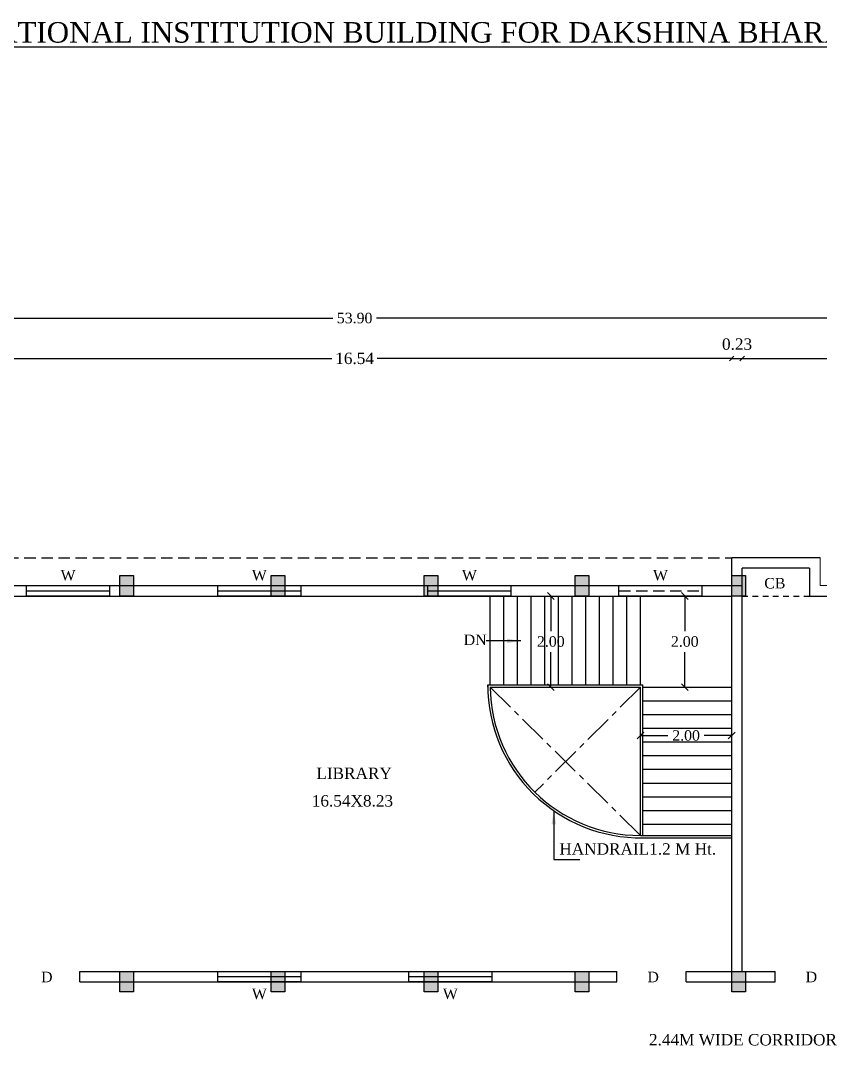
# Model space of a CAD drawing. Header units: metres. Extents: x -53 to 471, y -924 to -843.
# Drawn here: x 56.54 to 74.07, y -888.81 to -865.92 of the extents above; entities that cross this region are included whole.
import ezdxf
from ezdxf.enums import TextEntityAlignment as Align

# ---------------------------------------------------------------- set-up
doc = ezdxf.new("R2010")
doc.units = ezdxf.units.M
doc.header["$MEASUREMENT"] = 0
doc.header["$PDMODE"] = 3
doc.linetypes.add('CENTER', pattern=[2, 1.25, -0.25, 0.25, -0.25])
doc.linetypes.add('HIDDEN', pattern=[0.375, 0.25, -0.125])
doc.layers.get('DEFPOINTS').update_dxf_attribs({"lineweight": 5})
doc.layers.add('BLK_1_FLR_1_BLT_UP_AREA_EXISTING', color=27, linetype='Continuous', lineweight=0)
doc.styles.add('Isa-', font='times.ttf')
doc.styles.add('STYLE2', font='times.ttf')
doc.dimstyles.new('Copy of ISO-25', dxfattribs={"dimscale": 0, "dimtxt": 0.23, "dimasz": 0.1, "dimexe": 1.25, "dimexo": 0.625, "dimgap": 0.11, "dimtad": 0, "dimtih": 1, "dimtoh": 1, "dimzin": 1, "dimdsep": 46, "dimtxsty": 'STYLE2', "dimblk": 'OBLIQUE', "dimcen": 0, "dimse1": 1, "dimse2": 1, "dimclrd": 1, "dimclrt": 3, "dimadec": 0, "dimazin": 2, "dimtfac": 1, "dimtix": 1, "dimtofl": 0, "dimtmove": 0, "dimatfit": 3, "dimfxl": 0, "dimtolj": 1, "dimarcsym": 0})
doc.dimstyles.new('ISO-25', dxfattribs={"dimscale": 0, "dimtxt": 0.23, "dimasz": 0.15, "dimexe": 1.25, "dimexo": 0.625, "dimgap": 0.11, "dimtad": 0, "dimtih": 1, "dimtoh": 1, "dimzin": 1, "dimdsep": 46, "dimtxsty": 'STYLE2', "dimblk": 'OBLIQUE', "dimcen": 0, "dimse1": 1, "dimse2": 1, "dimclrd": 1, "dimclrt": 3, "dimadec": 0, "dimazin": 2, "dimtfac": 1, "dimtix": 1, "dimtofl": 0, "dimtmove": 0, "dimatfit": 3, "dimfxl": 0, "dimtolj": 1, "dimarcsym": 0})

# ---------------------------------------------------------------- blocks, each defined once
blk = doc.blocks.new('_Oblique')
at = {"color": 0, "linetype": 'ByBlock', "lineweight": -2}
blk.add_line((-0.5, -0.5), (0.5, 0.5), dxfattribs=at)
blk = doc.blocks.new('*D337')
at = {"color": 1, "lineweight": -2}
for p, q in [((68.161, -878.528), (68.161, -879.301)), ((68.161, -880.528), (68.161, -879.756))]:
    blk.add_line(p, q, dxfattribs=at)
at = {"layer": 'DEFPOINTS', "color": 0}
for p in [(68.161, -878.528), (68.161, -878.528), (68.161, -880.528)]:
    blk.add_point(p, dxfattribs=at)
at = {"color": 1, "lineweight": -2, "xscale": 0.15, "yscale": 0.15, "zscale": 0.15}
for p, rotation in [((68.161, -878.528), 90), ((68.161, -880.528), 270)]:
    blk.add_blockref('_Oblique', p, dxfattribs=dict(at, rotation=rotation))
at = {"color": 3, "lineweight": 25, "insert": (68.161, -879.528), "char_height": 0.23, "attachment_point": 5, "style": 'STYLE2'}
blk.add_mtext('\\A1;2.00', dxfattribs=at)
blk = doc.blocks.new('*D338')
at = {"color": 1, "lineweight": -2}
for p, q in [((70.128, -881.587), (70.731, -881.587)), ((72.128, -881.587), (71.526, -881.587))]:
    blk.add_line(p, q, dxfattribs=at)
at = {"layer": 'DEFPOINTS', "color": 0}
for p in [(70.128, -881.542), (72.128, -881.542), (72.128, -881.587)]:
    blk.add_point(p, dxfattribs=at)
at = {"color": 1, "lineweight": -2, "xscale": 0.15, "yscale": 0.15, "zscale": 0.15, "rotation": 180}
blk.add_blockref('_Oblique', (70.128, -881.587), dxfattribs=at)
at = {"color": 1, "lineweight": -2, "xscale": 0.15, "yscale": 0.15, "zscale": 0.15}
blk.add_blockref('_Oblique', (72.128, -881.587), dxfattribs=at)
at = {"color": 3, "lineweight": 25, "insert": (71.128, -881.587), "char_height": 0.23, "attachment_point": 5, "style": 'STYLE2'}
blk.add_mtext('\\A1;2.00', dxfattribs=at)
blk = doc.blocks.new('*D339')
at = {"color": 1, "lineweight": -2}
for p, q in [((71.099, -878.528), (71.099, -879.301)), ((71.099, -880.528), (71.099, -879.756))]:
    blk.add_line(p, q, dxfattribs=at)
at = {"layer": 'DEFPOINTS', "color": 0}
for p in [(71.099, -878.528), (71.153, -878.528), (71.153, -880.528)]:
    blk.add_point(p, dxfattribs=at)
at = {"color": 1, "lineweight": -2, "xscale": 0.15, "yscale": 0.15, "zscale": 0.15}
for p, rotation in [((71.099, -878.528), 90), ((71.099, -880.528), 270)]:
    blk.add_blockref('_Oblique', p, dxfattribs=dict(at, rotation=rotation))
at = {"color": 3, "lineweight": 25, "insert": (71.099, -879.528), "char_height": 0.23, "attachment_point": 5, "style": 'STYLE2'}
blk.add_mtext('\\A1;2.00', dxfattribs=at)
blk = doc.blocks.new('*D93')
at = {"color": 1, "lineweight": -2}
for p, q in [((93.522, -874.388), (93.522, -896.37)), ((93.522, -919.381), (93.522, -897.399))]:
    blk.add_line(p, q, dxfattribs=at)
at = {"layer": 'DEFPOINTS', "color": 0}
for p in [(84.788, -874.388), (93.522, -874.388), (72.358, -919.381)]:
    blk.add_point(p, dxfattribs=at)
at = {"color": 1, "lineweight": -2, "xscale": 0.1, "yscale": 0.1, "zscale": 0.1}
for p, rotation in [((93.522, -874.388), 90), ((93.522, -919.381), 270)]:
    blk.add_blockref('_Oblique', p, dxfattribs=dict(at, rotation=rotation))
at = {"color": 3, "lineweight": 25, "insert": (93.522, -896.884), "char_height": 0.25, "attachment_point": 5, "rotation": 90, "style": 'STYLE2'}
blk.add_mtext('\\A1;44.99', dxfattribs=at)
blk = doc.blocks.new('*D343')
at = {"color": 1, "lineweight": -2}
for p, q in [((55.588, -873.32), (63.361, -873.32)), ((72.128, -873.32), (64.355, -873.32))]:
    blk.add_line(p, q, dxfattribs=at)
at = {"layer": 'DEFPOINTS', "color": 0}
for p in [(72.128, -873.32), (55.588, -877.688), (72.128, -878.528)]:
    blk.add_point(p, dxfattribs=at)
at = {"color": 1, "lineweight": -2, "xscale": 0.1, "yscale": 0.1, "zscale": 0.1, "rotation": 180}
blk.add_blockref('_Oblique', (55.588, -873.32), dxfattribs=at)
at = {"color": 1, "lineweight": -2, "xscale": 0.1, "yscale": 0.1, "zscale": 0.1}
blk.add_blockref('_Oblique', (72.128, -873.32), dxfattribs=at)
at = {"color": 3, "lineweight": 25, "insert": (63.858, -873.32), "char_height": 0.25, "attachment_point": 5, "style": 'STYLE2'}
blk.add_mtext('\\A1;16.54', dxfattribs=at)
blk = doc.blocks.new('*D344')
at = {"color": 1, "lineweight": -2}
blk.add_line((72.128, -873.32), (72.358, -873.32), dxfattribs=at)
at = {"layer": 'DEFPOINTS', "color": 0}
for p in [(72.358, -873.32), (72.358, -877.918), (72.128, -878.528)]:
    blk.add_point(p, dxfattribs=at)
at = {"color": 1, "lineweight": -2, "xscale": 0.1, "yscale": 0.1, "zscale": 0.1, "rotation": 180}
blk.add_blockref('_Oblique', (72.128, -873.32), dxfattribs=at)
at = {"color": 1, "lineweight": -2, "xscale": 0.1, "yscale": 0.1, "zscale": 0.1}
blk.add_blockref('_Oblique', (72.358, -873.32), dxfattribs=at)
at = {"color": 3, "lineweight": 25, "insert": (72.246, -873.008), "char_height": 0.25, "attachment_point": 5, "style": 'STYLE2'}
blk.add_mtext('\\A1;0.23', dxfattribs=at)
blk = doc.blocks.new('*D345')
at = {"color": 1, "lineweight": -2}
for p, q in [((72.358, -873.32), (75.184, -873.32)), ((78.838, -873.32), (76.012, -873.32))]:
    blk.add_line(p, q, dxfattribs=at)
at = {"layer": 'DEFPOINTS', "color": 0}
for p in [(78.838, -873.32), (72.358, -877.918), (78.838, -877.918)]:
    blk.add_point(p, dxfattribs=at)
at = {"color": 1, "lineweight": -2, "xscale": 0.1, "yscale": 0.1, "zscale": 0.1, "rotation": 180}
blk.add_blockref('_Oblique', (72.358, -873.32), dxfattribs=at)
at = {"color": 1, "lineweight": -2, "xscale": 0.1, "yscale": 0.1, "zscale": 0.1}
blk.add_blockref('_Oblique', (78.838, -873.32), dxfattribs=at)
at = {"color": 3, "lineweight": 25, "insert": (75.598, -873.32), "char_height": 0.25, "attachment_point": 5, "style": 'STYLE2'}
blk.add_mtext('\\A1;6.48', dxfattribs=at)
blk = doc.blocks.new('*D404')
at = {"color": 1, "lineweight": -2}
for p, q in [((36.908, -872.436), (63.38, -872.436)), ((90.808, -872.436), (64.336, -872.436))]:
    blk.add_line(p, q, dxfattribs=at)
at = {"layer": 'DEFPOINTS', "color": 0}
for p in [(90.808, -872.436), (36.908, -887.78), (90.808, -887.78)]:
    blk.add_point(p, dxfattribs=at)
at = {"color": 1, "lineweight": -2, "xscale": 0.1, "yscale": 0.1, "zscale": 0.1, "rotation": 180}
blk.add_blockref('_Oblique', (36.908, -872.436), dxfattribs=at)
at = {"color": 1, "lineweight": -2, "xscale": 0.1, "yscale": 0.1, "zscale": 0.1}
blk.add_blockref('_Oblique', (90.808, -872.436), dxfattribs=at)
at = {"color": 3, "lineweight": 25, "insert": (63.858, -872.436), "char_height": 0.23, "attachment_point": 5, "style": 'STYLE2'}
blk.add_mtext('\\A1;53.90', dxfattribs=at)
blk = doc.blocks.new('FF COLUMN')
for color, points in [(4, [(15.78, -4.14), (15.78, -3.69), (16.08, -3.69), (16.08, -4.14)]), (4, [(19.1, -4.14), (19.1, -3.69), (19.4, -3.69), (19.4, -4.14)]), (4, [(22.455, -4.14), (22.455, -3.69), (22.755, -3.69), (22.755, -4.14)]), (4, [(25.77, -4.14), (25.77, -3.69), (26.07, -3.69), (26.07, -4.14)]), (4, [(29.2, -4.14), (29.2, -3.69), (29.5, -3.69), (29.5, -4.14)]), (5, [(16.08, -12.37), (16.08, -12.82), (15.78, -12.82), (15.78, -12.37)]), (5, [(19.4, -12.37), (19.4, -12.82), (19.1, -12.82), (19.1, -12.37)]), (5, [(22.755, -12.37), (22.755, -12.82), (22.455, -12.82), (22.455, -12.37)]), (5, [(26.07, -12.37), (26.07, -12.82), (25.77, -12.82), (25.77, -12.37)]), (5, [(29.5, -12.37), (29.5, -12.82), (29.2, -12.82), (29.2, -12.37)])]:
    blk.add_hatch(color=color).paths.add_polyline_path(points)
at = {"color": 4}
for points in [[(15.78, -4.14), (15.78, -3.69), (16.08, -3.69), (16.08, -4.14)], [(19.1, -4.14), (19.1, -3.69), (19.4, -3.69), (19.4, -4.14)], [(22.455, -4.14), (22.455, -3.69), (22.755, -3.69), (22.755, -4.14)], [(25.77, -4.14), (25.77, -3.69), (26.07, -3.69), (26.07, -4.14)], [(29.2, -4.14), (29.2, -3.69), (29.5, -3.69), (29.5, -4.14)]]:
    blk.add_lwpolyline(points, close=True, dxfattribs=at)
at = {"color": 5}
for points in [[(16.08, -12.37), (16.08, -12.82), (15.78, -12.82), (15.78, -12.37)], [(19.4, -12.37), (19.4, -12.82), (19.1, -12.82), (19.1, -12.37)], [(22.755, -12.37), (22.755, -12.82), (22.455, -12.82), (22.455, -12.37)], [(26.07, -12.37), (26.07, -12.82), (25.77, -12.82), (25.77, -12.37)], [(29.5, -12.37), (29.5, -12.82), (29.2, -12.82), (29.2, -12.37)]]:
    blk.add_lwpolyline(points, close=True, dxfattribs=at)

msp = doc.modelspace()

# ---------------------------------------------------------------- linework, layer by layer
at = {"color": 1, "linetype": 'HIDDEN', "lineweight": -3}
for p, q in [((49.48806, -877.68821), (72.12806, -877.68821)), ((69.65556, -878.41321), (71.47556, -878.41321))]:
    msp.add_line(p, q, dxfattribs=at)
at = {"lineweight": -3}
for p, q in [((72.12806, -886.75821), (72.12806, -877.68821)), ((74.06806, -877.68821), (72.12806, -877.68821)), ((72.35806, -886.75821), (72.35806, -877.91821)), ((73.83806, -877.91821), (72.35806, -877.91821)), ((73.83806, -877.91821), (73.83806, -878.52821)), ((55.58806, -878.29821), (72.35806, -878.29821)), ((55.58806, -878.52821), (72.12806, -878.52821)), ((66.82806, -880.47821), (66.82806, -878.52821)), ((67.12806, -880.47821), (67.12806, -878.52821)), ((67.42806, -880.47821), (67.42806, -878.52821)), ((67.72806, -880.47821), (67.72806, -878.52821)), ((68.02806, -880.47821), (68.02806, -878.52821)), ((68.32806, -880.47821), (68.32806, -878.52821)), ((68.62806, -880.47821), (68.62806, -878.52821)), ((68.92806, -880.47821), (68.92806, -878.52821)), ((69.22806, -880.47821), (69.22806, -878.52821)), ((69.52806, -880.47821), (69.52806, -878.52821)), ((69.82806, -880.47821), (69.82806, -878.52821)), ((70.12806, -880.47821), (70.12806, -878.52821)), ((72.12806, -886.75821), (72.12806, -878.52821)), ((72.35806, -886.75821), (72.35806, -878.52821)), ((73.83806, -878.52821), (77.34806, -878.52821)), ((73.83806, -878.52821), (77.34806, -878.52821)), ((66.77806, -880.47821), (70.17806, -880.47821)), ((66.77806, -880.52821), (66.77806, -880.47821)), ((70.17806, -883.77821), (70.17806, -880.47821)), ((66.82806, -880.52821), (70.12806, -880.52821)), ((70.12806, -883.77858), (70.12806, -880.52821)), ((70.17806, -880.52821), (72.12806, -880.52821)), ((70.17806, -880.82821), (72.12806, -880.82821)), ((70.17806, -881.12821), (72.12806, -881.12821)), ((70.17806, -881.42821), (72.12806, -881.42821)), ((70.17806, -881.72821), (72.12806, -881.72821)), ((70.17806, -882.02821), (72.12806, -882.02821)), ((70.17806, -882.32821), (72.12806, -882.32821)), ((70.17806, -882.62821), (72.12806, -882.62821)), ((70.17806, -882.92821), (72.12806, -882.92821)), ((70.17806, -883.22821), (72.12806, -883.22821)), ((70.17806, -883.52821), (72.12806, -883.52821)), ((70.12806, -883.77821), (72.12806, -883.77821)), ((70.17806, -883.82821), (72.12806, -883.82821)), ((57.82904, -886.75821), (69.60806, -886.75821)), ((57.82904, -886.98821), (57.82904, -886.75821)), ((69.60806, -886.98821), (69.60806, -886.75821)), ((71.12806, -886.75821), (72.12806, -886.75821)), ((71.12806, -886.75821), (72.12806, -886.75821)), ((71.12806, -886.98821), (71.12806, -886.75821)), ((72.35806, -886.75821), (73.07904, -886.75821)), ((73.07904, -886.98821), (73.07904, -886.75821)), ((57.82904, -886.98821), (69.60806, -886.98821)), ((71.12806, -886.98821), (73.07904, -886.98821))]:
    msp.add_line(p, q, dxfattribs=at)
at = {"color": 1, "lineweight": -3}
for p, q in [((56.66306, -878.41321), (58.48306, -878.41321)), ((60.85806, -878.41321), (62.67806, -878.41321)), ((65.46556, -878.41321), (67.28556, -878.41321)), ((60.85806, -886.87321), (62.67806, -886.87321)), ((65.04806, -886.87321), (66.86806, -886.87321))]:
    msp.add_line(p, q, dxfattribs=at)
at = {"color": 41, "linetype": 'HIDDEN', "lineweight": -3, "ltscale": 0.5}
msp.add_line((72.35806, -878.52821), (73.84806, -878.52821), dxfattribs=at)
at = {"color": 3, "linetype": 'CENTER', "lineweight": -3, "ltscale": 0.5}
for p, q in [((66.82844, -880.52821), (70.12806, -883.77858)), ((70.12806, -880.52821), (67.81222, -882.82951))]:
    msp.add_line(p, q, dxfattribs=at)
at = {"color": 2, "lineweight": -3}
for points in [[(58.48306, -878.29821), (58.48306, -878.52821), (56.66306, -878.52821), (56.66306, -878.29821)], [(62.67806, -878.29821), (62.67806, -878.52821), (60.85806, -878.52821), (60.85806, -878.29821)], [(67.28556, -878.29821), (67.28556, -878.52821), (65.46556, -878.52821), (65.46556, -878.29821)], [(71.47556, -878.29821), (71.47556, -878.52821), (69.65556, -878.52821), (69.65556, -878.29821)], [(62.67806, -886.75821), (62.67806, -886.98821), (60.85806, -886.98821), (60.85806, -886.75821)], [(66.86806, -886.75821), (66.86806, -886.98821), (65.04806, -886.98821), (65.04806, -886.75821)]]:
    msp.add_lwpolyline(points, close=True, dxfattribs=at)
at = {"lineweight": -3}
for radius, start, end in [(3.35, 179.993618, 270.855193), (3.3, 180.861671, 270)]:
    msp.add_arc((70.12806, -880.47858), radius, start, end, dxfattribs=at)
at = {"layer": 'BLK_1_FLR_1_BLT_UP_AREA_EXISTING', "color": 27}
msp.add_lwpolyline([(90.80806, -888.92821), (90.80806, -886.97821), (87.03806, -886.97821), (87.03806, -882.43821), (81.73806, -882.43821), (81.73806, -880.05821), (84.78806, -880.05821), (84.78806, -874.38836), (78.83806, -874.38836), (78.83806, -877.68821), (77.11806, -877.68821), (77.11806, -878.29821), (74.06806, -878.29821), (74.06806, -877.68821), (72.12806, -877.68821), (72.12806, -878.29821), (65.68806, -878.29821), (65.38306, -878.29821), (62.32806, -878.29821), (62.02806, -878.29821), (55.58806, -878.29821)], dxfattribs=at)

# ---------------------------------------------------------------- block references
msp.add_blockref('FF COLUMN', (42.92806, -874.38836))

# ---------------------------------------------------------------- texts
at = {"color": 2, "lineweight": -3, "style": 'Isa-'}
msp.add_text('%%UPLAN SHOWING THE PROPOSED ADDITIONAL CONSTRUCTION OF EDUCATIONAL INSTITUTION BUILDING FOR DAKSHINA BHARAT HINDI PRACHAR SABHA (T) ', height=0.45, dxfattribs=at).set_placement((32.80631, -866.39579))
at = {"color": 4, "lineweight": -3, "style": 'Isa-'}
for s, p in [('W', (57.57306, -878.18678)), ('W', (61.76806, -878.18678)), ('W', (66.37556, -878.18678)), ('W', (70.56556, -878.18678)), ('CB', (73.07494, -878.36281)), ('DN', (66.50159, -879.60346)), ('D', (57.10671, -886.99559)), ('D', (70.40574, -886.99559)), ('D', (73.87671, -886.99559)), ('W', (61.76806, -887.3647)), ('W', (65.95806, -887.3647))]:
    msp.add_text(s, height=0.23, dxfattribs=at).set_placement(p, align=Align.CENTER)
at = {"lineweight": -3, "style": 'Isa-'}
for s, p in [('LIBRARY', (63.84669, -882.54074)), ('16.54X8.23', (63.81018, -883.14383)), ('HANDRAIL1.2 M Ht. ', (70.11487, -884.19896)), ('2.44M WIDE CORRIDOR', (72.37587, -888.38138))]:
    msp.add_text(s, height=0.25, dxfattribs=at).set_placement(p, align=Align.CENTER)

# ---------------------------------------------------------------- dimensions: what is measured, and where the dimension line sits
at = {"lineweight": 25}
for base, p1, p2, dimstyle, override, picture, middle in [((90.80806, -872.43636), (36.90806, -887.78027), (90.80806, -887.78027), 'Copy of ISO-25', {"dimscale": 1}, '*D404', (63.85806, -872.43636)), ((72.12806, -873.32033), (55.58806, -877.68821), (72.12806, -878.52821), 'Copy of ISO-25', {"dimscale": 1, "dimtxt": 0.25, "dimtmove": 1}, '*D343', (63.85806, -873.32033)), ((78.83806, -873.32033), (72.35806, -877.91821), (78.83806, -877.91821), 'Copy of ISO-25', {"dimscale": 1, "dimtxt": 0.25, "dimtmove": 1}, '*D345', (75.59806, -873.32033)), ((72.12806, -881.58738), (70.12806, -881.5416), (72.12806, -881.5416), 'ISO-25', {"dimscale": 1}, '*D338', (71.12806, -881.58738))]:
    dim = msp.add_linear_dim(base=base, p1=p1, p2=p2, dimstyle=dimstyle, override=override, dxfattribs=at)
    dim.commit()
    dim.dimension.update_dxf_attribs({"geometry": picture, "text_midpoint": middle})
dim = msp.add_linear_dim(base=(72.35806, -873.32033), p1=(72.12806, -878.52821), p2=(72.35806, -877.91821), dimstyle='Copy of ISO-25', override={"dimscale": 1, "dimtxt": 0.25, "dimtmove": 2}, dxfattribs=at)
dim.commit()
dim.dimension.update_dxf_attribs({"geometry": '*D344', "text_midpoint": (72.24638, -873.00778), "dimtype": 160})
dim = msp.add_linear_dim(base=(93.52226, -874.38836), p1=(72.35806, -919.38055), p2=(84.78806, -874.38836), angle=90, dimstyle='Copy of ISO-25', override={"dimscale": 1, "dimtxt": 0.25}, dxfattribs=at)
dim.commit()
dim.dimension.update_dxf_attribs({"geometry": '*D93', "text_midpoint": (93.52226, -896.88446), "text_rotation": 90})
for base, p1, p2, picture, middle in [((68.16148, -878.52821), (68.16148, -880.52821), (68.16148, -878.52821), '*D337', (68.16148, -879.52821)), ((71.09868, -878.52821), (71.15306, -880.52821), (71.15306, -878.52821), '*D339', (71.09868, -879.52821))]:
    dim = msp.add_linear_dim(base=base, p1=p1, p2=p2, angle=90, dimstyle='ISO-25', override={"dimscale": 1}, dxfattribs=at)
    dim.commit()
    dim.dimension.update_dxf_attribs({"geometry": picture, "text_midpoint": middle})

# ---------------------------------------------------------------- leaders
at = {"color": 6, "lineweight": -3}
msp.add_leader([(67.50025, -879.5132), (66.74323, -879.5132)], dimstyle='ISO-25', override={"dimscale": 1, "dimasz": 0.3}, dxfattribs=at)
at = {"lineweight": -3}
msp.add_leader([(68.22662, -883.23666), (68.22662, -884.30446), (68.80089, -884.30446)], dimstyle='Copy of ISO-25', override={"dimscale": 1, "dimasz": 0.3}, dxfattribs=at)

doc.saveas('drawing.dxf')
